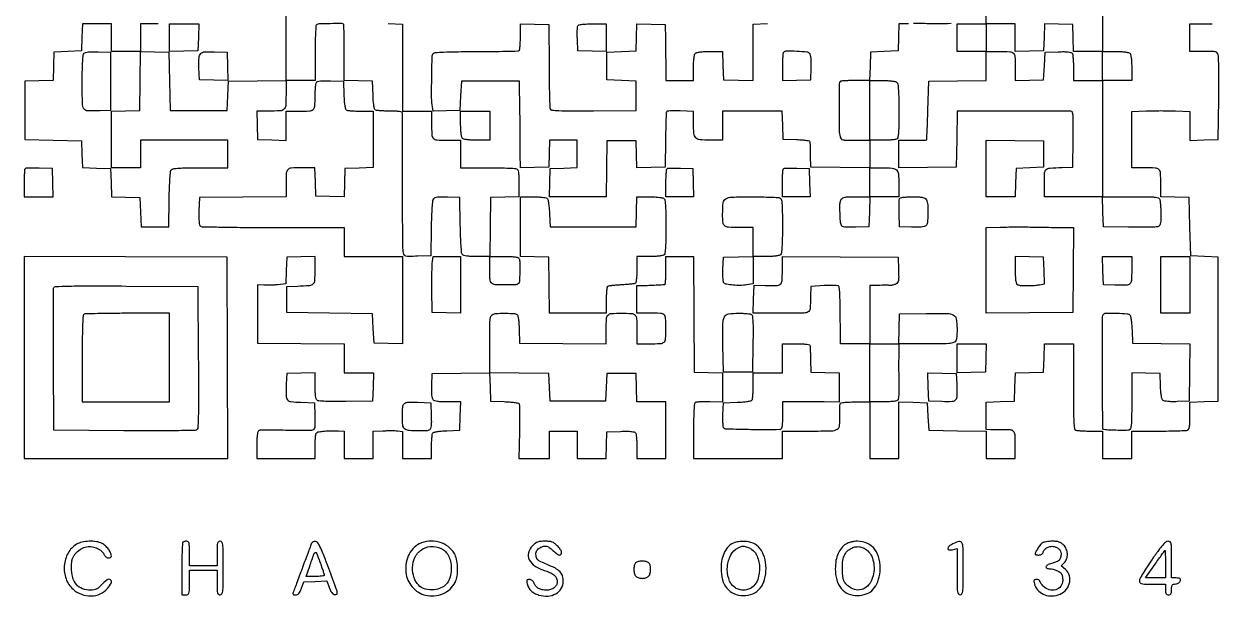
# Model space of a CAD drawing. Extents: x 156 to 936, y 100 to 969.
# Drawn here: x 156 to 936, y 100 to 474 of the extents above; entities that cross this region are included whole.
import ezdxf

# ---------------------------------------------------------------- set-up
doc = ezdxf.new("R2010")
doc.units = 0

msp = doc.modelspace()

# ---------------------------------------------------------------- linework, layer by layer
for points in [[(346.119153, 526.384626, 0.000003), (346.183566, 533.657812, 0.000003), (346.256385, 541.89259, 0.000003), (346.327967, 550)], [(393.75, 474.212474), (403, 473.924948), (403, 445.462474), (403, 417), (412.5, 417), (422, 417), (422, 409.081787, 0.01141), (422.170753, 401.599988, 0.175208), (423.14255, 399.252746, 0.195511), (425.349521, 398.199638, 0.014768), (432.106989, 398), (441, 398), (441, 389), (441, 380), (458.418213, 380, -0.003244), (465.207024, 379.955951, -0.00474), (471.184475, 379.821697, -0.002396), (476.244542, 379.635772, -0.081401), (477.418213, 379.393011, -0.192061), (478.216672, 378.655249, -0.070053), (478.688208, 377.160133, -0.03465), (478.936924, 374.587052, -0.006773), (479, 369.930537), (479, 361.075052), (469.75, 360.787526), (460.5, 360.5), (460.228407, 341.25), (459.956814, 322), (469.41102, 322, -0.005364), (474.724068, 321.942999, -0.038327), (477.280046, 321.691521, -0.095722), (478.649132, 321.167499, -0.191423), (479.326723, 320.25, -0.063414), (479.717117, 317.291205, -0.010825), (479.619702, 311.601854, -0.006215), (479.318335, 305.720851, -0.182459), (478.711053, 304.377523, -0.186673), (477.019281, 303.629771, -0.008538), (470.589419, 303.436805, -0.011172), (464.278175, 303.49624, -0.112648), (461.75, 304.158271, -0.147014), (460.852704, 305.032537, -0.080663), (460.328622, 306.488649, -0.039016), (460.065379, 308.950755, -0.00713), (460, 313.535184), (460, 322), (451.622445, 322, -0.00979), (447.787976, 322.075082, -0.024916), (445.017003, 322.32229, -0.032122), (443.081684, 322.720689, -0.153905), (442.146237, 323.323796, -0.150078), (441.652029, 324.509893, -0.006421), (441.267561, 329.0752, -0.009449), (440.958517, 334.981462, -0.004527), (440.773792, 342.573796), (440.5, 360.5), (432.403945, 360.787955, 0.009179), (428.505848, 360.854987, 0.028683), (425.888226, 360.701645, 0.042759), (424.133146, 360.343442, 0.148905), (423.177736, 359.714159, 0.148709), (422.659149, 358.478879, 0.007389), (422.270344, 354.043584, 0.009943), (421.960504, 348.178124, 0.004405), (421.773792, 340.426204), (421.5, 322.5), (412.867749, 322.212784, -0.004455), (407.319346, 322.077655, -0.06087), (405.315322, 322.291187, -0.178216), (404.280858, 322.969631, -0.098238), (403.62582, 324.354718, -0.05775), (403.379906, 326.227928, -0.000649), (403.20348, 338.953611, -0.002), (403.077545, 353.657023, -0.001301), (403.044211, 370.641933, 0.000079), (403.052365, 387.545059, 0.000126), (403.053418, 401.98388, 0.000022), (403.05058, 414.75994, 0.00716), (403.03614, 415.75, 0.310902), (402.605005, 416.339132, 0.046195), (401.097976, 416.714092, 0.02924), (398.62834, 416.944602, 0.008187), (394.75, 417.015313, -0.008591), (391.501991, 417.077158, -0.011595), (388.568616, 417.251635, -0.008743), (386.144238, 417.495093, -0.112618), (385.292098, 417.798312, -0.195149), (384.75425, 418.552989, -0.020215), (384.326695, 420.737125, -0.020298), (383.991711, 423.707636, -0.009786), (383.792098, 427.532999), (383.5, 436.5), (374.273622, 436.787213), (365.047244, 437.074426), (365.051316, 455.176186, 0.002653), (365.015864, 462.15247, 0.00424), (364.903421, 468.111325, 0.001017), (364.750651, 473.309331, 0.19076), (364.542124, 473.79121, 0.201251), (363.427145, 474.247185, 0.002742), (355.901396, 474.138225, 0.003747), (348.541532, 473.936109, 0.130388), (346.901363, 473.439039, 0.244224), (346.537367, 472.829249, 0.002598), (346.264775, 467.775442, 0.007472), (346.065033, 461.858552, 0.0047), (346, 454.940983), (346, 437), (336.5, 437), (327, 437), (327, 473.418213, -0.001558), (327.043843, 487.491593, -0.002435)], [(243.498009, 474.077158, -0.008591), (240.25, 474.015313), (232, 474), (232, 465), (232, 456), (222.5, 456), (213, 456), (213, 465), (213, 474), (203.538933, 474), (194.077866, 474), (193.788933, 465.25), (193.5, 456.5), (184.5, 456), (175.5, 455.5), (175.212964, 446.287036), (174.925929, 437.074071), (165.712964, 436.787036), (156.5, 436.5), (156.5, 417.5), (156.5, 398.5), (175, 398), (193.5, 397.5), (193.788393, 388.787018), (194.076786, 380.074036), (203.288393, 379.787018), (212.5, 379.5), (212.787036, 370.287036), (213.074071, 361.074071), (222.287036, 360.787036), (231.5, 360.5), (232, 351), (232.5, 341.5), (241.5, 341.5), (250.5, 341.5), (250.773792, 359.426204, -0.004544), (250.958241, 366.996692, -0.009383), (251.267182, 372.908407, -0.006297), (251.651109, 377.491779, -0.150256), (252.142026, 378.67113, -0.178622), (253.267883, 379.322582, -0.022604), (256.099831, 379.680844, -0.01717), (260.436719, 379.881789, -0.004552), (267.368234, 379.901611, 0.000752), (273.053734, 379.874665, 0.00088), (278.450356, 379.866702, 0.000776), (283.013638, 379.875077, 0.005373), (285.25, 379.906685), (289, 380), (289, 389), (289, 398), (280, 398.057692, 0.000568), (275.801215, 398.079838, 0.000295), (270.559375, 398.098438, 0.000293), (265.175369, 398.11121, 0.000446), (260.5, 398.115385, 0.000446), (255.824631, 398.11121, 0.000293), (250.440625, 398.098438, 0.000295), (245.198785, 398.079838, 0.000568), (241, 398.057692), (232, 398), (232, 389), (232, 380), (222.5, 380), (213, 380), (213, 398.462474), (213, 416.924948), (222.25, 417.212474), (231.5, 417.5), (231.771723, 436.787238), (232.043446, 456.074477), (241.271723, 455.787238), (250.5, 455.5), (251, 436.5), (251.5, 417.5), (270, 417.5), (288.5, 417.5), (289, 427), (289.5, 436.5), (308.25, 436.772065), (327, 437.044131), (327, 427.638697, -0.014962), (326.78772, 420.546522, -0.196828), (325.671891, 418.227896, -0.173518), (323.185435, 417.205933, -0.011119), (315.212474, 417.013655), (307.924948, 417), (308.212474, 407.75), (308.5, 398.5), (317.75, 398.212474), (327, 397.924948), (327, 407.462474), (327, 417), (334.918213, 417, 0.010942), (342.344571, 417.162535, 0.165682), (344.712752, 418.08692, 0.202261), (345.787688, 420.197169, 0.01753), (346.015313, 426.356989, -0.009288), (346.081049, 429.570103, -0.012325), (346.267102, 432.487838, -0.009701), (346.527636, 434.896861, -0.10999), (346.850966, 435.793098, -0.187221), (347.659703, 436.389362, -0.039341), (349.4185, 436.721251, -0.027159), (352.085459, 436.864234, -0.008519), (356.085653, 436.793098), (364.5, 436.5), (364.792098, 427.532999, 0.009786), (364.991711, 423.707636, 0.020298), (365.326695, 420.737125, 0.020215), (365.75425, 418.552989, 0.195149), (366.292098, 417.798312, 0.112618), (367.144238, 417.495093, 0.008743), (369.568616, 417.251635, 0.011595), (372.501991, 417.077158, 0.008591), (375.75, 417.015313), (384, 417), (384, 398.537526), (384, 380.075052), (374.75, 379.787526), (365.5, 379.5), (365.211984, 370.212977), (364.923969, 360.925954), (355.711984, 361.212977), (346.5, 361.5), (346.212474, 370.75), (345.924948, 380), (337.069463, 380, 0.014874), (330.342478, 379.799844, 0.1957), (328.140255, 378.746874, 0.174903), (327.170537, 376.400937, 0.011418), (327, 368.933786), (327, 361.031147), (298.75, 360.765573), (270.5, 360.5), (270.208654, 351.58457, 0.007864), (270.136486, 347.324353, 0.025915), (270.2786, 344.518623, 0.037433), (270.608235, 342.678505, 0.191425), (271.208654, 341.855642, 0.135242), (272.30304, 341.525119, 0.000795), (282.989417, 341.280754, 0.003254), (295.223699, 341.100105, 0.002056), (309.5, 341.040937, -0.000048), (324.344423, 341.039021, -0.000057), (338.348438, 341.03425, -0.00005), (350.160235, 341.027697, -0.000373), (355.75, 341.019866), (365, 341), (365, 331.5), (365, 322), (384, 322), (403, 322), (403, 293.462474), (403, 264.924948), (393.75, 265.212474), (384.5, 265.5), (384, 275), (383.5, 284.5), (355.5, 285), (327.5, 285.5), (327.5, 294), (327.5, 302.5), (334.5, 302.754332, 0.009095), (342.47786, 303.189603, 0.165954), (344.787336, 304.170407, 0.198668), (345.811388, 306.300944, 0.013957), (346, 313.056578), (346, 322.075052), (336.75, 321.787526), (327.5, 321.5), (327.212047, 312.817214), (326.924095, 304.134429), (321.712047, 303.582482, -0.010375), (319.424335, 303.38812, -0.007396), (316.856039, 303.261623, -0.007471), (314.402208, 303.21382, -0.015789), (312.5, 303.265268), (308.5, 303.5), (308.5, 284.5), (308.5, 265.5), (336.75, 265.234427), (365, 264.968853), (365, 255.484427), (365, 246), (374.537526, 246), (384.075052, 246), (383.787526, 236.75), (383.5, 227.5), (366.059087, 227.285999, -0.004306), (358.398845, 227.257989, -0.010385), (352.733702, 227.403766, -0.008096), (348.515232, 227.668561, -0.154677), (347.309087, 228.158444, -0.15562), (346.715167, 229.086453, -0.030917), (346.321168, 231.042877, -0.024435), (346.075048, 233.830768, -0.009798), (346, 237.659971), (346, 246.075052), (336.75, 245.787526), (327.5, 245.5), (327.199088, 238.520917, 0.012477), (327.062458, 230.988791, 0.170867), (327.97509, 228.45151, 0.198326), (330.222155, 227.237089, 0.017722), (336.759315, 226.788797), (345.5, 226.5), (345.787775, 217.829377, -0.005507), (345.89944, 212.791843, -0.044967), (345.718553, 210.498889, -0.11793), (345.193307, 209.268155, -0.157615), (344.211194, 208.56703, -0.071826), (342.890744, 208.348614, -0.003232), (338.272952, 208.283703, -0.005366), (332.776781, 208.300967, -0.003809), (326.613933, 208.433442, 0.003516), (320.481118, 208.568868, 0.005139), (315.079417, 208.594621, 0.002617), (310.508459, 208.545507, 0.087832), (309.440514, 208.338799, 0.21295), (308.7329, 207.630278, 0.053498), (308.306035, 206.01415, 0.030564), (308.064875, 203.348624, 0.00728), (308, 198.893011), (308, 190), (327, 190), (346, 190), (346.015313, 197.75, -0.008809), (346.075142, 200.803176, -0.011829), (346.243459, 203.565029, -0.009042), (346.478405, 205.84671, -0.11195), (346.770478, 206.662866, -0.208689), (347.876184, 207.40751, -0.020765), (351.112663, 207.862579, -0.020742), (355.527674, 208.113128, -0.009726), (361.25, 208.088861), (365, 208), (365, 199), (365, 190), (374.5, 190), (384, 190), (384, 198.911179), (384, 207.822358), (390.25, 208.161179, -0.007451), (392.8812, 208.264524, -0.006631), (395.61875, 208.294896, -0.006668), (398.081681, 208.25671, -0.020328), (399.75, 208.140594), (403, 207.781188), (403, 198.890594), (403, 190), (412.5, 190), (422, 190), (422.015313, 197.75, -0.009121), (422.07711, 200.806269, -0.012155), (422.251296, 203.57771, -0.009471), (422.494844, 205.866303, -0.110752), (422.797157, 206.706033, -0.192561), (423.533237, 207.236162, -0.02067), (425.63313, 207.666992, -0.020911), (428.460658, 208.005667, -0.010674), (432.031844, 208.206033), (440.5, 208.5), (440.787526, 217.75), (441.075052, 227), (432.659971, 227, -0.009216), (428.629964, 227.07429, -0.027852), (425.896733, 227.327985, -0.0407), (424.053907, 227.75869, -0.142737), (423.05437, 228.434488, -0.124531), (422.554045, 229.483766, -0.025784), (422.254974, 231.523339, -0.022332), (422.120193, 234.250403, -0.011351), (422.181926, 237.684488), (422.5, 245.5), (441.212184, 245.771926), (459.924368, 246.043852), (460.212184, 236.771926), (460.5, 227.5), (469.467001, 227.207902, -0.010741), (472.979209, 227.017903, -0.016355), (476.015676, 226.687973, -0.011792), (478.456691, 226.282712, -0.2103), (479.097973, 225.841476, -0.133289), (479.355227, 224.974845, -0.002275), (479.450176, 219.976306, -0.005629), (479.468812, 214.123473, -0.003695), (479.364574, 207.383574), (478.967203, 190), (488.983602, 190), (499, 190), (499, 199), (499, 208), (508, 208), (517, 208), (517, 199), (517, 190), (526.461067, 190), (535.922134, 190), (536.211067, 198.75), (536.5, 207.5), (545.41543, 207.791346, -0.007874), (549.674656, 207.863419, -0.025891), (552.481964, 207.721257, -0.03736), (554.324421, 207.391596, -0.190691), (555.150117, 206.791346, -0.10844), (555.472644, 205.905885, -0.010308), (555.733216, 203.60277, -0.012782), (555.918998, 200.812394, -0.009736), (555.984687, 197.75), (556, 190), (565.5, 190), (575, 190), (575, 208.5), (575, 227), (565.537526, 227), (556.075052, 227), (555.787526, 236.25), (555.5, 245.5), (546, 245.5), (536.5, 245.5), (536, 236.5), (535.5, 227.5), (517.5, 227.5), (499.5, 227.5), (499, 236.5), (498.5, 245.5), (479.25, 245.771593), (460, 246.043186), (460, 264.904961, -0.001594), (460.039666, 277.349954, -0.027184), (460.287814, 281.431118, -0.105288), (460.943871, 283.378906, -0.196022), (462.25, 284.369714, -0.054302), (465.432326, 284.861548, -0.013928), (470.645642, 284.950107, -0.010028), (475.866603, 284.788598, -0.12951), (477.707902, 284.201688, -0.195149), (478.24575, 283.447011, -0.020215), (478.673305, 281.262875, -0.020298), (479.008289, 278.292364, -0.009786), (479.207902, 274.467001), (479.5, 265.5), (507.75, 265.234427), (536, 264.968853), (536, 274.377438, -0.012369), (536.176037, 281.492268, -0.17829), (537.149263, 283.779188, -0.191543), (539.34493, 284.805033, -0.014645), (546, 285, -0.01463), (552.654334, 284.805247, -0.191368), (554.850171, 283.780378, -0.178439), (555.823717, 281.495521, -0.012408), (556, 274.393011), (556, 265), (563.918213, 265, 0.011337), (571.393226, 265.169516, 0.173918), (573.742703, 266.134562, 0.196524), (574.798229, 268.3277, 0.015117), (575, 275, 0.015117), (574.798229, 281.6723, 0.196524), (573.742703, 283.865438, 0.173918), (571.393226, 284.830484, 0.011337), (563.918213, 285), (556, 285), (556, 294), (556, 303), (559.75, 303.080346, 0.004643), (563.829819, 303.205667, 0.003023), (568.538556, 303.42261, 0.001496), (573.048533, 303.671262, 0.039233), (574.25, 303.836282, 0.322784), (574.550311, 304.170896, 0.006327), (574.779688, 306.595658, 0.01261), (574.945941, 309.537944, 0.007807), (575, 313), (575, 322), (583.987975, 322), (592.97595, 322), (593.237975, 284.25), (593.5, 246.5), (602.75, 246.212474), (612, 245.924948), (612, 236.400641), (612, 226.876333), (603.630164, 227.077629, 0.008036), (600.34176, 227.103854, 0.011048), (597.386982, 227.014617, 0.007927), (594.93959, 226.84759, 0.117937), (594.130164, 226.580446, 0.234885), (593.588292, 225.708057, 0.008463), (593.275481, 221.679048, 0.01129), (593.062651, 216.077824, 0.00385), (593, 207.940983), (593, 190), (622, 190), (651, 190), (651, 199), (651, 208), (669.024751, 208, 0.005015), (682.965567, 208.13984, 0.119049), (686.736152, 209.130975, 0.253998), (688.371076, 211.630254, 0.030031), (688.520687, 218.5, -0.007791), (688.466478, 220.889012, -0.009767), (688.494014, 223.104688, -0.008173), (688.583385, 224.953433, -0.072384), (688.752472, 225.75, -0.246371), (689.404037, 226.337803, -0.031186), (691.325762, 226.704447, -0.023931), (694.24509, 226.933553, -0.007616), (698.606989, 227), (708, 227), (708, 208.5), (708, 190), (717.5, 190), (727, 190), (727, 208.537526), (727, 227.075052), (736.25, 226.787526), (745.5, 226.5), (746, 217.5), (746.5, 208.5), (765.25, 208.227935), (784, 207.955869), (784, 198.977935), (784, 190), (793.5, 190), (803, 190), (803, 198.980948, 0.013008), (802.828184, 205.583848, 0.173919), (801.90584, 207.787335, 0.198301), (799.844546, 208.753873, 0.017689), (794, 208.821454, -0.00396), (792.075628, 208.790871, -0.003223), (790.014063, 208.787729, -0.003256), (788.11514, 208.809445, -0.008489), (786.75, 208.857142), (784, 209), (784, 217.962474), (784, 226.924948), (793.25, 227.212474), (802.5, 227.5), (802.787036, 236.712964), (803.074071, 245.925929), (812.287036, 246.212964), (821.5, 246.5), (821.787526, 255.75), (822.075052, 265), (831.537526, 265), (841, 265), (841, 237.106989, 0.001482), (841.047441, 221.102837, 0.01238), (841.269618, 213.864913, 0.020733), (841.66906, 209.7558, 0.273), (842.581787, 208.606989, 0.06844), (843.599719, 208.368926, 0.007317), (846.0249, 208.178303, 0.008902), (848.933927, 208.044385, 0.00705), (852.081787, 208), (860, 208), (860, 199), (860, 190), (869.5, 190), (879, 190), (879, 199), (879, 208), (896.418213, 208, 0.003244), (903.207024, 208.044049, 0.00474), (909.184475, 208.178303, 0.002396), (914.244542, 208.364228, 0.081401), (915.418213, 208.606989, 0.192061), (916.216672, 209.344751, 0.070053), (916.688208, 210.839867, 0.03465), (916.936924, 213.412948, 0.006773), (917, 218.069463), (917, 226.924948), (926.25, 227.212474), (935.5, 227.5), (935.5, 274.5), (935.5, 321.5), (926.5, 322), (917.5, 322.5), (917, 341.5), (916.5, 360.5), (907.25, 360.787526), (898, 361.075052), (898, 369.930537, 0.014889), (897.79962, 376.658129, 0.195866), (896.745668, 378.860252, 0.174757), (894.397656, 379.829682, 0.011384), (886.918213, 380), (879, 380), (879, 398.43138), (879, 416.86276), (888.5, 417.18138, -0.005281), (892.82474, 417.280715, -0.003101), (898, 417.312811, -0.003101), (903.17526, 417.280715, -0.005281), (907.5, 417.18138), (917, 416.86276), (917, 407.393854), (917, 397.924948), (926.25, 398.212474), (935.5, 398.5), (935.780941, 425, 0.002017), (935.848704, 435.317487, 0.002973), (935.817795, 444.376562, 0.001377), (935.724366, 452.089955, 0.056278), (935.511889, 453.75, 0.122466), (934.853609, 455.003832, 0.154152), (933.733065, 455.672057, 0.05329), (931.547349, 455.94748, 0.004718), (925.980948, 456), (917, 456), (917, 465), (917, 474), (925.980948, 474, 0.004718), (931.547349, 474.05252, 0.05329)], [(733.288933, 474.1357), (727.077866, 474), (726.788933, 465.25), (726.5, 456.5), (717.5, 456), (708.5, 455.5), (708.212474, 446.25), (707.924948, 437), (716.262474, 437, -0.01101), (719.809501, 436.921884, -0.020283), (722.684979, 436.678036, -0.021051), (724.858679, 436.311042, -0.145015), (725.8, 435.8, -0.170757), (726.379821, 434.590883, -0.011367), (726.716088, 430.697868, -0.011967), (726.93597, 425.133877, -0.003891), (727, 416.906989, -0.002598), (726.948499, 406.994183, -0.01896), (726.719073, 402.248473, -0.037978), (726.284593, 399.592366, -0.246394), (725.418213, 398.606989, -0.06844), (724.400281, 398.368926, -0.007317), (721.9751, 398.178303, -0.008902), (719.066073, 398.044385, -0.00705), (715.918213, 398), (708, 398), (708, 389), (708, 380), (715.565741, 380, -0.017857), (722.680569, 379.745815, -0.169875), (725.432986, 378.5562, -0.186391), (726.709958, 375.964128, -0.022302), (727, 369.464816), (727, 361), (717.536212, 361), (708.072424, 361), (707.786212, 351.25), (707.5, 341.5), (698.733647, 341.210829, -0.007489), (694.49421, 341.134523, -0.027739), (691.824057, 341.274683, -0.043218), (690.150207, 341.604048, -0.240478), (689.502342, 342.210829, -0.068204), (688.888921, 345.089624, -0.011977), (688.612736, 350.631576, -0.01094), (688.590727, 356.184692, -0.086567), (689.076128, 358.700232, -0.108071), (689.914833, 359.984209, -0.138014), (691.148118, 360.662071, -0.052122), (693.41133, 360.944436, -0.004993), (698.975249, 361), (708, 361), (708, 370.478407), (708, 379.956814), (688.75, 380.228407), (669.5, 380.5), (669.41419, 388, 0.001851), (669.369347, 390.960928, 0.002461), (669.305356, 393.652626, 0.001741), (669.232759, 395.908257, 0.024779), (669.16419, 396.711067, 0.294979), (668.678333, 397.278114, 0.030499), (666.881058, 397.694555, 0.024771), (664.171026, 398.013569, 0.008659), (660.25, 398.211067), (651.5, 398.5), (651.212474, 407.75), (650.924948, 417), (631.462474, 417), (612, 417), (612, 407.5), (612, 398), (603.535184, 398, -0.022213), (597.039998, 398.288694, -0.185652), (594.446986, 399.560381, -0.170451), (593.255665, 402.300974, -0.018101), (593, 409.360785), (593, 416.853053), (584.370121, 417.176526, 0.009054), (580.675868, 417.248048, 0.020787), (577.896501, 417.135928, 0.02022), (575.89075, 416.889354, 0.267021), (575.334102, 416.434944, 0.081709), (575.165435, 415.60821, 0.001173), (574.984409, 410.561234, 0.003205), (574.825379, 404.693887, 0.002104), (574.713981, 397.934944), (574.5, 380.5), (565.289473, 380.212997), (556.078945, 379.925993), (555.789473, 388.712997), (555.5, 397.5), (546, 397.5), (536.5, 397.5), (536.227441, 379.25), (535.954883, 361), (517.439916, 361), (498.924948, 361), (499.212474, 370.25), (499.5, 379.5), (508.25, 379.788933), (517, 380.077866), (517, 389.038933), (517, 398), (508.038933, 398), (499.077866, 398), (498.788933, 389.25), (498.5, 380.5), (489.25, 380.212474), (480, 379.924948), (479.950772, 389.212474, 0.000678), (479.918631, 394.04105, 0.000206), (479.857028, 401.353039, 0.000207), (479.781246, 409.544585, 0.000226), (479.700772, 417.5), (479.5, 436.5), (460.5, 436.5), (441.5, 436.5), (441, 427), (440.5, 417.5), (431.822892, 417.279883), (423.145784, 417.059767), (422.629574, 419.779883, -0.045295), (422.071464, 425.514523, -0.00508), (422.119588, 438.627527, -0.002026), (422.370331, 452.649043, -0.169288), (423.111603, 454.634474, -0.203785), (424.344383, 455.270028, -0.006937), (429.900472, 455.604171, -0.008675), (438.019174, 455.838414, -0.002221), (451.161454, 455.931117, 0.001923), (461.588984, 455.99846, 0.00305), (470.518333, 456.14495, 0.000712), (478.331515, 456.331935, 0.132829), (479.096899, 456.559887, 0.223267), (479.455302, 457.109448, 0.00974), (479.734714, 459.44464, 0.014955), (479.934548, 462.307113, 0.009948), (480, 465.596543), (480, 474.075052), (489.25, 473.787526), (498.5, 473.5), (498.672899, 446.672112, 0.001821), (498.77764, 436.289407, 0.002813), (498.951334, 427.317541, 0.000891), (499.159286, 419.550355, 0.084666), (499.377968, 418.457415, 0.28603), (500.398495, 417.686094, 0.012168), (505.110725, 417.376106, 0.010563), (512.778483, 417.220971, 0.001707), (527.705068, 417.285303), (555.5, 417.5), (555.5, 427), (555.5, 436.5), (546, 437), (536.5, 437.5), (536.5, 446.5), (536.5, 455.5), (546, 456), (555.5, 456.5), (555.789473, 465.287003), (556.078945, 474.074007), (565.289473, 473.787003), (574.5, 473.5), (574.643608, 464, -0.000218), (574.706331, 459.727313, -0.000136), (574.776284, 454.720312, -0.000137), (574.842549, 449.784503, -0.000248), (574.893608, 445.75), (575, 437), (584, 437), (593, 437), (593, 445.3, -0.011084), (593.07823, 448.828493, -0.020332), (593.322289, 451.693122, -0.021091), (593.689458, 453.860329, -0.144849), (594.2, 454.8, -0.144682), (595.138013, 455.310039, -0.021131), (597.298731, 455.677383, -0.02038), (600.152513, 455.921656, -0.011159), (603.662474, 456), (611.924948, 456), (612.212474, 446.75), (612.5, 437.5), (622.25, 437.213788), (632, 436.927576), (632, 455.426262), (632, 473.924948), (641.25, 474.212474)], [(761.054551, 474.170236, -0.014477), (751.613813, 474.060918, 0.001754), (746.520467, 474.131544, 0.001569), (741.233932, 474.169709, 0.001573), (736.48536, 474.174148, 0.004908)]]:
    msp.add_lwpolyline(points, format="xyb")
msp.add_lwpolyline([(860, 493.962474), (860, 456), (850.538933, 456), (841.077866, 456), (840.788933, 464.75), (840.5, 473.5), (831.289473, 473.787003), (822.078945, 474.074007), (821.789473, 465.287003), (821.5, 456.5), (812.25, 456.212474), (803, 455.924948), (803, 464.962474), (803, 474), (793.5, 474), (784, 474), (784, 493.5)])
for points in [[(269.788933, 465.25), (269.5, 456.5), (260.25, 456.212474), (251, 455.924948), (251, 464.962474), (251, 474), (260.538933, 474), (270.077866, 474)], [(821.5, 389), (821.5, 380.5), (812.5, 380), (803.5, 379.5), (803.212474, 370.25), (802.924948, 361), (793.462474, 361), (784, 361), (784, 379.522065), (784, 398.044131), (802.75, 397.772065), (821.5, 397.5)], [(156, 256.007138), (156, 190), (222.50719, 190), (289.014379, 190), (288.75719, 255.75), (288.5, 321.5), (222.25, 321.757138), (156, 322.014276)], [(917, 303.5), (917, 285), (907.525, 285), (898.05, 285), (898.05, 303.5), (898.05, 322), (907.525, 322), (917, 322)], [(783.787526, 255.75), (783.5, 246.5), (774.25, 246.212474), (765, 245.924948), (765, 255.462474), (765, 265), (774.537526, 265), (784.075052, 265)]]:
    msp.add_lwpolyline(points, close=True)
for points in [[(536, 464.962474), (536, 455.924948), (526.75, 456.212474), (517.5, 456.5), (517.203033, 463.906415, -0.007079), (517.126964, 466.841003, -0.009185), (517.144753, 469.531874, -0.007235), (517.23321, 471.773024, -0.078282), (517.421649, 472.656415, -0.228018), (518.10667, 473.302323, -0.041983), (519.847946, 473.698536, -0.027394), (522.610611, 473.934044, -0.007567), (526.968615, 474), (536, 474)], [(784, 465), (784, 456), (791.918213, 456, -0.011435), (799.402343, 455.828811, -0.175657), (801.748828, 454.85465, -0.195156), (802.801097, 452.642834, -0.014649), (803, 445.855485), (803, 436.924948), (812.25, 437.212474), (821.5, 437.5), (822, 446.5), (822.5, 455.5), (830.914347, 455.793098, -0.008519), (834.914541, 455.864234, -0.027159), (837.5815, 455.721251, -0.039341), (839.340297, 455.389362, -0.187221), (840.149034, 454.793098, -0.110402), (840.472467, 453.894283, -0.00954), (840.732898, 451.45641, -0.012203), (840.918959, 448.504112, -0.00917), (840.984687, 445.25), (841, 437), (850.5, 437), (860, 437), (860, 446.5), (860, 456), (868.3, 456, -0.011084), (871.828493, 455.92177, -0.020332), (874.693122, 455.677711, -0.021091), (876.860329, 455.310542, -0.144849), (877.8, 454.8, -0.144849), (878.310542, 453.860329, -0.021091), (878.677711, 451.693122, -0.020332), (878.92177, 448.828493, -0.011084), (879, 445.3), (879, 437), (869.5, 437), (860, 437), (860, 399), (860, 361), (869.25, 360.933947, 0.001658), (873.436818, 360.917937, 0.001002), (878.397694, 360.92536, 0.001003), (883.325489, 360.952492, 0.001761), (887.401724, 360.99747, -0.008179), (891.616033, 360.989874, -0.025722), (894.437012, 360.793234, -0.036226), (896.304599, 360.427377, -0.187083), (897.136411, 359.813523, -0.109806), (897.464666, 358.904147, -0.009758), (897.72919, 356.468006, -0.012367), (897.918026, 353.517329, -0.00933), (897.984687, 350.269052, -0.005434), (897.939203, 345.219886, -0.057363), (897.663158, 343.179548, -0.156826), (896.99736, 342.118047, -0.114958), (895.75, 341.483537, -0.053901), (894.202744, 341.275019, -0.002978), (889.314063, 341.175744, -0.004581), (883.484344, 341.145502, -0.003332), (877, 341.214485), (860.5, 341.5), (860.213788, 351.25), (859.927576, 361), (840.963788, 361), (822, 361), (822, 369.980948, -0.014075), (822.189349, 376.706186, -0.199016), (823.214245, 378.832254, -0.165509), (825.52461, 379.810854, -0.009074), (833.5, 380.245668), (840.5, 380.5), (840.772559, 398.75, 0.001936), (840.895381, 409.8535, 0.022261), (840.732477, 414.215797, 0.068937), (840.259293, 416.33682, 0.30731), (839.272559, 417.037308, 0.005177), (836.083092, 417.071407, 0.000078), (817.540042, 417.074763, 0.000241), (798.599336, 417.066088, 0.000343), (781.772559, 417.038708), (765.045117, 417), (764.772559, 398.75), (764.5, 380.5), (745.75, 380.227935), (727, 379.955869), (727, 388.977935), (727, 398), (736, 398, 0.0026), (739.464319, 398.018014, 0.004196), (742.413242, 398.073438, 0.000894), (744.994067, 398.148233, 0.223635), (745.194016, 398.25, 0.15636), (745.277205, 398.478061, 0.000154), (745.49436, 404.007812, 0.001503), (745.716886, 410.197375, 0.000919), (745.944016, 417.5), (746.5, 436.5), (765.25, 436.772065), (784, 437.044131), (784, 446.522065), (784, 456), (774.5, 456), (765, 456), (765, 465), (765, 474), (774.5, 474), (784, 474)], [(212.5, 436.5), (212.5, 417.5), (205.5, 417.210375, -0.018958), (197.554199, 417.183037, -0.250762), (195.100805, 418.606917, -0.134714), (194.124398, 421.930669, -0.004478), (194, 435.819052, -0.003753), (194.063294, 444.2522, -0.012481), (194.284774, 449.790104, -0.012896), (194.629884, 453.58364, -0.168798), (195.236619, 454.836619, -0.141627), (196.215618, 455.376564, -0.030081), (198.156875, 455.694801, -0.024175), (200.863904, 455.841129, -0.010354), (204.486619, 455.786619), (212.5, 455.5)], [(288.788029, 446.211971), (289.076058, 436.923942), (279.788029, 437.211971), (270.5, 437.5), (270.206229, 445.344796, -0.019645), (270.218611, 452.021195, -0.185166), (271.333807, 454.605942, -0.189669), (273.876766, 455.748898, -0.020771), (280.403945, 455.787955), (288.5, 455.5)], [(651.666667, 455.333333, 0.174822), (651.400781, 454.767459, 0.00583), (651.195833, 452.256685, 0.010438), (651.048332, 449.243385, 0.007009), (651, 445.795808), (651, 436.924948), (660.25, 437.212474), (669.5, 437.5), (669.793771, 445.344796, 0.01153), (669.842502, 448.735348, 0.021342), (669.701133, 451.485252, 0.023545), (669.405224, 453.568167, 0.126804), (668.921326, 454.594796, 0.200106), (667.040061, 455.581573, 0.011327), (660.346099, 456.02018, 0.011379), (653.641278, 456.154415, 0.1982)], [(688.666667, 436.333333, 0.197628), (688.074793, 434.914353, 0.000984), (688.027841, 419.135798, 0.002465), (688.086231, 404.245219, 0.063331), (688.630286, 400.25, 0.124529), (689.332297, 398.993849, 0.149036), (690.505489, 398.326012, 0.050992), (692.783877, 398.051954, 0.004454), (698.616631, 398), (708, 398), (708, 417.5), (708, 437), (698.666667, 437, 0.006664), (695.041783, 436.951687, 0.009979), (691.879167, 436.804167, 0.00536), (689.23702, 436.599551, 0.176136)], [(460, 407.5), (460, 398), (451.7, 398, -0.011084), (448.171507, 398.07823, -0.020332), (445.306878, 398.322289, -0.021091), (443.139671, 398.689458, -0.144849), (442.2, 399.2, -0.144849), (441.689458, 400.139671, -0.021091), (441.322289, 402.306878, -0.020332), (441.07823, 405.171507, -0.011084), (441, 408.7), (441, 417), (450.5, 417), (460, 417)], [(156.702644, 379.369311, 0.173269), (156.422807, 378.77838, 0.006396), (156.206402, 376.278277, 0.010972), (156.050964, 373.269043, 0.007416), (156, 369.833333), (156, 361), (165.537526, 361), (175.075052, 361), (174.787526, 370.25), (174.5, 379.5), (165.952644, 379.785977, 0.007913), (162.626528, 379.84459, 0.011703), (159.709672, 379.781547, 0.007016), (157.290922, 379.638564, 0.179987)], [(592.787526, 370.25), (593.075052, 361), (584.037526, 361), (575, 361), (575, 369.833333, -0.007429), (575.05105, 373.269125, -0.010988), (575.206746, 376.278621, -0.006414), (575.423524, 378.778731, -0.173222), (575.703816, 379.370483, -0.17855), (576.286747, 379.639255, -0.007766), (578.564452, 379.783202, -0.012381), (581.319749, 379.846095, -0.008434), (584.453816, 379.787149), (592.5, 379.5)], [(668.787526, 370.25), (669.075052, 361), (660.037526, 361), (651, 361), (651, 369.833333, -0.007429), (651.05105, 373.269125, -0.010988), (651.206746, 376.278621, -0.006414), (651.423524, 378.778731, -0.173222), (651.703816, 379.370483, -0.17855), (652.286747, 379.639255, -0.007766), (654.564452, 379.783202, -0.012381), (657.319749, 379.846095, -0.008434), (660.453816, 379.787149), (668.5, 379.5)], [(497.690983, 359.75, -0.102535), (498.032598, 358.869389, -0.008061), (498.409226, 356.370313, -0.010698), (498.749484, 353.346792, -0.007979), (499, 350), (499.5, 341.5), (527.5, 341.5), (555.5, 341.5), (555.786212, 351.25), (556.072424, 361), (564.336212, 361, -0.011156), (567.846822, 360.92166, -0.020379), (570.700983, 360.677394, -0.02113), (572.861929, 360.310056, -0.144688), (573.8, 359.8, -0.169764), (574.377171, 358.602345, -0.01182), (574.714912, 354.822588, -0.012304), (574.935516, 349.428325, -0.004067), (575, 341.5, -0.004067), (574.935516, 333.571675, -0.012304), (574.714912, 328.177412, -0.01182), (574.377171, 324.397655, -0.169764), (573.8, 323.2, -0.144849), (572.860329, 322.689458, -0.021091), (570.693122, 322.322289, -0.020332), (567.828493, 322.07823, -0.011084), (564.3, 322), (556, 322), (556, 313.559017, -0.010483), (555.931285, 310.282063, -0.015669), (555.721616, 307.425522, -0.010601), (555.42787, 305.10292, -0.221053), (555.05231, 304.53233, -0.104717), (554.356068, 304.282197, -0.005533), (551.999357, 303.985678, -0.008512), (549.167595, 303.709929, -0.006077), (545.990076, 303.493867, 0.006015), (542.813262, 303.278253, 0.008439), (539.98371, 303.003857, 0.005448), (537.628039, 302.70918, 0.104941), (536.937766, 302.461537, 0.221505), (536.566032, 301.895696, 0.010424), (536.275469, 299.572676, 0.015524), (536.067989, 296.717512, 0.010374), (536, 293.440983), (536, 285), (517.522559, 285), (499.045117, 285), (498.772559, 303.25), (498.5, 321.5), (489.25, 321.787526), (480, 322.075052), (480, 341.537526), (480, 361), (488.440983, 361, -0.009585), (492.22901, 360.92738, -0.024001), (494.983238, 360.689017, -0.029014), (496.905665, 360.314643, -0.188703)], [(649.418213, 360.393011, -0.246394), (650.284593, 359.407634, -0.037978), (650.719073, 356.751527, -0.01896), (650.948499, 352.005817, -0.002598), (651, 342.093011, -0.003891), (650.93597, 333.866123, -0.011967), (650.716088, 328.302132, -0.011367), (650.379821, 324.409117, -0.170757), (649.8, 323.2, -0.144849), (648.860329, 322.689458, -0.021091), (646.693122, 322.322289, -0.020332), (643.828493, 322.07823, -0.011084), (640.3, 322), (632, 322), (632, 313.061273), (632, 304.122546), (627.67839, 303.47448, -0.0351), (623.556124, 303.149471, -0.023695), (618.840728, 303.332861, -0.019314), (614.573158, 303.868572, -0.156739), (612.84271, 304.75729, -0.167711), (612.488659, 305.484524, -0.012181), (612.2708, 307.73795, -0.015965), (612.16006, 310.498726, -0.011362), (612.205143, 313.594857), (612.5, 321.5), (622.25, 321.786212), (632, 322.072424), (632, 331.536212), (632, 341), (623.581787, 341, -0.009615), (615.821532, 341.149237, -0.152233), (613.362937, 342.020601, -0.213696), (612.242227, 344.0384, -0.021486), (612, 349.67273, -0.025565), (612.381237, 357.124195, -0.23675), (614.064251, 359.766325, -0.129328), (617.779177, 360.840416, -0.006056), (630.953396, 361, -0.003346), (637.537047, 360.95594, -0.004869), (643.341685, 360.821697, -0.00252), (648.249577, 360.635597, -0.081044)], [(744.964816, 359.065741, -0.106729), (745.87883, 355.872074, -0.021971), (746.009357, 349.981917, -0.017974), (745.670347, 344.115342, -0.198655), (744.594796, 342.078674, -0.126804), (743.568167, 341.594776, -0.023545), (741.485252, 341.298867, -0.021342), (738.735348, 341.157498, -0.01153), (735.344796, 341.206229), (727.5, 341.5), (727.206869, 349.916411, -0.006125), (727.131923, 353.23728, -0.008183), (727.150171, 356.252242, -0.006003), (727.236697, 358.764851, -0.080166), (727.425484, 359.666411, -0.220823), (728.073166, 360.294093, -0.044921), (729.664091, 360.692306, -0.02981), (732.149804, 360.931365, -0.009069), (735.933431, 361, -0.0074), (740.407308, 360.933784, -0.045377), (742.695822, 360.657161, -0.096493), (744.053158, 360.077882, -0.121501)], [(831.765819, 341.037566), (841.031637, 341), (840.765819, 313.25), (840.5, 285.5), (812.25, 285.234427), (784, 284.968853), (784, 312.946901), (784, 340.924948), (793.25, 341.212474, -0.004375), (797.512192, 341.307635, -0.002418), (802.720312, 341.353137, -0.00241), (807.999657, 341.348281, -0.003875), (812.5, 341.287566, 0.001274), (817.00143, 341.203418, 0.000792), (822.284334, 341.126499, 0.000794), (827.497552, 341.067131, 0.001436)], [(441, 303.462474), (441, 284.924948), (431.75, 285.212474), (422.5, 285.5), (422.291477, 300.5, -0.003357), (422.248488, 306.481643, -0.004163), (422.292209, 312.048437, -0.003421), (422.399751, 316.718984, -0.030995), (422.58679, 318.75), (423.090626, 322), (432.045313, 322), (441, 322)], [(726.789532, 313.306341, -0.006423), (726.896385, 308.553108, -0.047466), (726.703612, 306.296778, -0.109117), (726.150893, 304.980176, -0.116665), (725.105472, 304.056447, -0.037545), (724.216934, 303.663542, -0.027166), (723.17819, 303.356993, -0.027629), (722.153591, 303.17329, -0.052332), (721.31594, 303.15855, 0.018388), (720.274264, 303.210888, 0.003361), (718.34437, 303.223833, 0.003611), (716.084558, 303.207482, 0.003273), (713.75, 303.158444), (708, 303), (708, 284), (708, 265), (717.463788, 265), (726.927576, 265), (727.213788, 274.75), (727.5, 284.5), (745, 284.737096, -0.00566), (758.650998, 284.767502, -0.11257), (762.689426, 283.807908, -0.245948), (764.522807, 281.298584, -0.037183), (765, 274.890658, -0.026269), (764.648944, 268.213387, -0.254955), (763.093988, 265.961479, -0.113482), (759.625171, 265.108187, -0.003801), (745.393011, 265), (727, 265), (726.906082, 256.25, 0.002481), (726.882843, 252.223072, 0.001378), (726.892411, 247.312518, 0.001375), (726.929467, 242.341372, 0.002222), (726.991426, 238.111762, -0.007374), (727.01114, 233.57271, -0.025524), (726.830756, 230.640603, -0.037756), (726.468771, 228.737434, -0.187762), (725.835344, 227.877075, -0.109326), (724.91379, 227.543631, -0.009931), (722.46882, 227.274772, -0.012496), (719.507144, 227.082968, -0.009456), (716.25, 227.015313), (708, 227), (708, 246), (708, 265), (698.5, 265), (689, 265), (688.859603, 275.75, 0.000091), (688.797834, 280.414454, 0.000068), (688.728252, 285.545313, 0.000069), (688.661476, 290.371127, 0.00016), (688.609603, 294, 0.007875), (688.520135, 296.945717, 0.010806), (688.340737, 299.590625, 0.007754), (688.110402, 301.779496, 0.114818), (687.848224, 302.5, 0.223405), (687.192792, 302.905086, 0.015353), (684.962867, 303.091241, 0.018024), (682.027592, 303.139795, 0.009237), (678.348224, 303), (669.5, 302.5), (669.391588, 296, -0.012194), (669.05699, 287.856327, -0.249738), (667.802675, 285.832872, -0.129724), (665.050523, 285.075896, -0.002601), (650.462474, 285), (631.924948, 285), (632.212474, 294.170249), (632.5, 303.340497), (639.750839, 303.103127, 0.012999), (647.180866, 303.053137, 0.178416), (649.652155, 304.018445, 0.197381), (650.777415, 306.315319, 0.016449), (651, 313.079413), (651, 322.02405), (688.75, 321.762025), (726.5, 321.5)], [(803, 313.144515, 0.006687), (803.062877, 308.443624, 0.034414), (803.311272, 305.851928, 0.069706), (803.782488, 304.347501, 0.192751), (804.581787, 303.606989, 0.078039), (806.798187, 303.133083, 0.014165), (811.014952, 303.021077, 0.0162), (815.448713, 303.172638, 0.032719), (818.912002, 303.6324), (822.074004, 304.264801), (821.787002, 312.8824), (821.5, 321.5), (812.25, 321.787526), (803, 322.075052)], [(879, 313.067388, -0.014326), (878.806225, 306.305646, -0.200169), (877.763501, 304.160287, -0.17995), (875.453248, 303.271722, -0.011192), (868, 303.355911), (860.5, 303.608592), (860.212474, 312.804296), (859.924948, 322), (869.462474, 322), (879, 322)], [(269.759817, 255.860756, -0.000764), (269.87272, 227.927169, -0.00799), (269.718396, 216.469094, -0.011301), (269.378632, 209.947145, -0.290193), (268.367296, 208.58745, -0.089452), (267.032792, 208.333595, -0.000479), (253.803136, 208.219928, -0.002086), (238.709184, 208.167691, -0.00132), (221.107479, 208.226694), (175.5, 208.5), (175.239372, 254.5, -0.000997), (175.174287, 272.225103, -0.001596), (175.197198, 287.357597, -0.000282), (175.267665, 300.72814, -0.090314), (175.461789, 301.759906, -0.301449), (176.45055, 302.464468, -0.003096), (185.402033, 302.70934, -0.005599), (198.68089, 302.841585, -0.001079), (222.722417, 302.759906), (269.5, 302.5)], [(195.25, 284.337719, 0.286605), (194.579791, 283.416621, 0.006896), (194.265434, 277.906228, 0.008864), (194.055066, 269.647433, 0.001935), (194, 255.416667), (194, 227), (222.5, 227), (251, 227), (251, 256), (251, 285), (223.75, 284.921053, 0.001717), (213.21496, 284.854351, 0.002675), (204.1375, 284.717133, 0.000767), (196.247198, 284.543529, 0.090243)], [(630.773242, 284.161306, -0.226527), (631.421641, 283.126519, -0.01557), (631.716146, 279.589823, -0.013555), (631.85189, 274.125155, -0.003139), (631.773242, 264.926619), (631.5, 246.5), (622, 246.5), (612.5, 246.5), (612.227309, 264.15588, -0.005795), (612.172805, 278.298137, -0.11134), (613.16709, 282.554141, -0.246018), (615.775934, 284.484685, -0.039207), (622.321429, 284.984687, -0.010352), (625.163572, 284.919774, -0.013395), (627.765309, 284.736503, -0.011128), (629.91257, 284.478961, -0.10637)], [(877.833879, 283.700164, -0.126595), (878.271826, 282.772011, -0.012295), (878.682026, 280.299919, -0.014976), (879.015093, 277.281363, -0.011302), (879.206324, 273.950164), (879.5, 265.5), (898.271984, 265.227854), (917.043968, 264.955708), (916.771984, 246.227854), (916.5, 227.5), (908.655204, 227.206229, -0.011719), (905.323142, 227.159602, -0.02038), (902.561567, 227.298347, -0.021391), (900.440851, 227.58365, -0.129776), (899.44419, 228.046318, -0.147204), (898.823014, 228.982616, -0.02931), (898.350478, 230.957539, -0.024272), (897.997312, 233.707755, -0.010945), (897.788987, 237.340089), (897.5, 245.5), (888.25, 245.787526), (879, 246.075052), (879, 227.604913, -0.002146), (878.952968, 216.648734, -0.020864), (878.719654, 212.014835, -0.053459), (878.231862, 209.594114, -0.252969), (877.25, 208.642804, -0.068965), (875.530671, 208.406927, -0.003788), (870.075773, 208.455742, -0.006444), (864.612713, 208.616472, -0.01748), (860.75, 208.915486, -0.381201), (860.067143, 209.678229, -0.000174), (860.013891, 246.316553, -0.000244), (859.991448, 282.702913, -0.198946), (860.666667, 284.333333, -0.197921), (862.554382, 285.119473, -0.010171), (869.304051, 285.007922, -0.010041), (876.04997, 284.623341, -0.202981)], [(669.099641, 263.75, -0.012318), (669.145396, 262.917561, -0.000814), (669.21418, 260.517187, -0.001177), (669.284784, 257.655324, -0.00088), (669.349641, 254.5), (669.5, 246.5), (678.75, 246.212474), (688, 245.924948), (688, 236.365079), (688, 226.80521), (678.25, 227.021209, 0.002581), (673.88096, 227.095442, 0.001641), (668.79375, 227.138919, 0.001648), (663.80142, 227.148749, 0.003057), (659.75, 227.118604), (651, 227), (651, 218, -0.005193), (650.946649, 212.863667, -0.042486), (650.699464, 210.533713, -0.123288), (650.166702, 209.390074, -0.215737), (649.25, 208.930698, -0.010984), (639.797769, 208.764185, -0.004799), (627.257241, 208.939143, -0.000958), (614.001207, 209.276776, -0.191806), (612.811043, 209.788957, -0.169165), (612.468873, 210.496865, -0.011597), (612.261497, 212.747253, -0.015517), (612.157728, 215.500969, -0.010979), (612.205143, 218.594857), (612.5, 226.5), (621.467001, 226.792098, 0.009786), (625.292364, 226.991711, 0.020298), (628.262875, 227.326695, 0.020215), (630.447011, 227.75425, 0.195149), (631.201688, 228.292098, 0.112618), (631.504907, 229.144238, 0.008743), (631.748365, 231.568616, 0.011595), (631.922842, 234.501991, 0.008591), (631.984687, 237.75), (632, 246), (641.5, 246), (651, 246), (651, 255.5), (651, 265), (660, 265, -0.007392), (664.254655, 264.937097, -0.026743), (666.952988, 264.71251, -0.040246), (668.622333, 264.344532, -0.307649)], [(764.800912, 238.520917, -0.011928), (764.949111, 230.817355, -0.176334), (764.027485, 228.321246, -0.210428), (761.784833, 227.229016, -0.017872), (755.221282, 227.211486), (746.5, 227.5), (746.211971, 236.788029), (745.923942, 246.076058), (755.211971, 245.788029), (764.5, 245.5)], [(421.793098, 218.085653, -0.008519), (421.864234, 214.085459, -0.027159), (421.721251, 211.4185, -0.039341), (421.389362, 209.659703, -0.187221), (420.793098, 208.850966, -0.130613), (418.525969, 208.13579, -0.014359), (413.026489, 208.041732, -0.015659), (407.542045, 208.27733, -0.104667), (404.934259, 209.035184, -0.112629), (403.940307, 209.899429, -0.09811), (403.357854, 211.152267, -0.050352), (403.07207, 213.19546, -0.009588), (403, 216.953396, -0.013447), (403.181275, 223.692658, -0.185463), (404.160535, 225.882305, -0.191935), (406.33896, 226.814231, -0.014563), (412.87125, 226.787164), (421.5, 226.5)], [(190.24086, 134.005402, 0.131519), (184.748603, 128.246848, 0.106198), (182.307695, 120.025055, 0.104745), (183.446502, 111.430623, 0.124542), (187.975572, 104.641034, 0.095602), (193.411859, 101.352078, 0.0937), (199.721056, 100.291069, 0.097862), (205.755299, 101.610999, 0.115722), (210.426999, 105.095612, 0.050804), (213.033858, 108.922563, 0.396643), (212.53041, 110.82463, 0.306434), (210.229169, 110.737439, 0.045555), (206.564771, 107.5, -0.025334), (204.733398, 105.745359, -0.062255), (203.186429, 104.711821, -0.072052), (201.576491, 104.176888, -0.044263), (199.582263, 104, -0.088012), (194.125782, 104.967967, -0.130106), (190.161957, 107.73778, -0.11558), (187.788152, 112.387923, -0.060538), (187, 118.873615, -0.016804), (187.109711, 122.13712, -0.052648), (187.485745, 124.296526, -0.066175), (188.247559, 126.05044, -0.039417), (189.573696, 127.905213, -0.070398), (192.540136, 130.563811, -0.081118), (195.993302, 132.140318, -0.083854), (199.671778, 132.505979, -0.082069), (203.295839, 131.649751, -0.041404), (204.80048, 130.86921, -0.034756), (206.252088, 129.809079, -0.036144), (207.448309, 128.643274, -0.074762), (208.158279, 127.551961, 0.10489), (209.367318, 125.916315, 0.130291), (211.051585, 125.068975, 0.212592), (212.403013, 125.359781, 0.239396), (213, 126.535183, 0.114329), (212.539006, 128.52492, 0.048805), (211.095714, 130.863896, 0.047122), (209.094474, 133.035573, 0.063785), (206.90116, 134.551112, 0.083901), (203.263366, 135.715751, 0.043821), (198.498401, 135.977335, 0.043842), (193.768428, 135.405216, 0.085086)], [(259.666667, 135.333333, 0.187071), (259.397132, 134.722453, 0.001897), (259.195833, 129.917708, 0.005817), (259.04814, 124.333838, 0.003703), (259, 117.833333), (259, 101), (261.5, 101, 0.093656), (262.948613, 101.273745, 0.227396), (263.671875, 102.05, 0.071364), (263.953338, 103.789706, 0.004478), (264, 109), (264, 117), (273, 117), (282, 117), (282, 109, 0.005351), (282.051385, 104.198839, 0.055952), (282.3125, 102.25, 0.176663), (282.921799, 101.349175, 0.157888), (284, 101, 0.267644), (285.131287, 101.652291, 0.103099), (285.721429, 103.4375, 0.026629), (285.959338, 107.362042, 0.001825), (286, 118.5, 0.001825), (285.959338, 129.637958, 0.026629), (285.721429, 133.5625, 0.103099), (285.131287, 135.347709, 0.267644), (284, 136, 0.157888), (282.921799, 135.650825, 0.176663), (282.3125, 134.75, 0.055952), (282.051385, 132.801161, 0.005351), (282, 128), (282, 120), (273, 120), (264, 120), (264, 128, 0.00578), (263.946521, 132.626003, 0.050582), (263.692708, 134.659091, 0.152044), (263.130553, 135.625052, 0.187649), (262.166667, 136, 0.03271), (261.415909, 135.950834, 0.032464), (260.676042, 135.804167, 0.034257), (260.048627, 135.5899, 0.097261)], [(343.533438, 134.302872, 0.005434), (343.057454, 133.074307, 0.000299), (341.61136, 129.210844, 0.000464), (339.897648, 124.611022, 0.000339), (338.002827, 119.5, -0.000339), (336.082717, 114.320745, -0.000422), (334.291247, 109.510937, -0.000341), (332.780971, 105.47493, -0.00323), (332.121418, 103.75, 0.016103), (331.542874, 102.111707, 0.181377), (331.577819, 101.434925, 0.262077), (332.038197, 101.086591, 0.033789), (333.318096, 101, 0.096998), (334.501731, 101.231801, 0.113609), (335.435674, 101.888771, 0.074055), (336.256229, 103.131208, 0.021719), (337.133139, 105.25), (338.679588, 109.5), (346.11925, 109.788094), (353.558912, 110.076188), (355.117111, 105.788094, 0.024928), (355.966554, 103.769909, 0.060546), (356.835934, 102.411096, 0.083849), (357.801539, 101.575456, 0.100341), (358.930999, 101.168217, 0.217875), (360.151906, 101.523269, 0.282975), (360.49662, 102.6098, 0.027413), (359.562232, 105.639802, 0.000607), (354.236351, 120, 0.003979), (351.081096, 128.273961, 0.022522), (349.168429, 132.587993, 0.042045), (347.705342, 134.993766, 0.202064), (346.360438, 135.802872, 0.07114), (345.442823, 135.803608, 0.086864), (344.627645, 135.538405, 0.090625), (343.976608, 135.024122, 0.085449)], [(414.019933, 134.248446, 0.091474), (409.749093, 131.015053, 0.08434), (406.767461, 126.384239, 0.077354), (405.310383, 120.662785, 0.06103), (405.482752, 114.266452, 0.086875), (407.0714, 109.507093, 0.072983), (410.256295, 105.240038, 0.072888), (414.537483, 102.063252, 0.086216), (419.315081, 100.475459, 0.077822), (425.195635, 100.513568, 0.081271), (430.688633, 102.358282, 0.084875), (435.117685, 105.764049, 0.096233), (437.933388, 110.3151, 0.066549), (438.882027, 114.379898, 0.03896), (438.974614, 119.385922, 0.039133), (438.296432, 124.282908, 0.074184), (436.882114, 127.99596, 0.109102), (432.808644, 132.553445, 0.089517), (426.903006, 135.373605, 0.087268), (420.24378, 135.993787, 0.096384)], [(487.923077, 133.076923, 0.130482), (485.269203, 128.504618, 0.18748), (485.751241, 123.897647, 0.137067), (489.573995, 119.772304, 0.06149), (496.355125, 116.67719, -0.033187), (499.964362, 115.270188, -0.083911), (502.273371, 113.671824, -0.11086), (503.552401, 111.707015, -0.089296), (504, 109.220729, -0.134866), (503.461507, 107.260644, -0.096915), (501.940684, 105.559382, -0.085712), (499.697635, 104.399856, -0.076676), (497.105518, 104, -0.049461), (494.213177, 104.286817, -0.078568), (491.884695, 105.148661, -0.089349), (490.143235, 106.584588, -0.085134), (488.976883, 108.560802, 0.058061), (488.445622, 109.582974, 0.075793), (487.730877, 110.355447, 0.082492), (486.87146, 110.834239, 0.086131), (485.916343, 111, 0.049434), (484.79692, 110.889055, 0.225956), (484.287468, 110.508143, 0.160519), (484.163816, 109.770129, 0.023068), (484.469503, 108.25, 0.060508), (485.467195, 105.642534, 0.078416), (486.999741, 103.596242, 0.073687), (489.169099, 102.03321, 0.046571), (492.066341, 100.861978, 0.088355), (497.947563, 100.183573, 0.113456), (503.154935, 101.722529, 0.129553), (506.700238, 105.166981, 0.136375), (508, 109.843761, 0.076473), (507.454906, 113.386896, 0.115861), (505.869151, 116.056551, 0.082369), (502.817025, 118.327779, 0.024404), (497.5, 120.744289, -0.00897), (493.361213, 122.47329, -0.066944), (491.546584, 123.579232, -0.129196), (490.639312, 124.816301, -0.06979), (490.193806, 126.66502, -0.040873), (490.169328, 128.25252, -0.08222), (490.454527, 129.468634, -0.088315), (491.098598, 130.472155, -0.053304), (492.166312, 131.403936, -0.065505), (494.532018, 132.636119, -0.126753), (496.641091, 132.841779, -0.112682), (498.753774, 131.999478, -0.045433), (501.153846, 130, 0.02175), (502.406791, 128.851564, 0.025612), (503.690625, 127.88125, 0.0258), (504.840124, 127.185316, 0.123829), (505.576923, 127, 0.251688), (506.650926, 127.577189, 0.209624), (506.874612, 128.870465, 0.09499), (505.962032, 130.852919, 0.041167), (504.076923, 133.076923, 0.034195), (502.312711, 134.615022, 0.0755), (500.746639, 135.466418, 0.065802), (498.864647, 135.879026, 0.021106), (496, 136, 0.021106), (493.135353, 135.879026, 0.065802), (491.253361, 135.466418, 0.0755), (489.687289, 134.615022, 0.034195)], [(619.5, 135.045972, 0.097352), (615.949624, 132.687818, 0.079403), (613.249811, 128.999983, 0.069163), (611.565078, 124.166054, 0.049353), (611, 118.455137, 0.062175), (611.94747, 110.865204, 0.109436), (614.776941, 105.244773, 0.124591), (619.40957, 101.806351, 0.095583), (625.610151, 100.549364, 0.101065), (631.777781, 101.748462, 0.123193), (636.486518, 105.244237, 0.108587), (639.385225, 110.940882, 0.066041), (640.312184, 118.471113, 0.06702), (639.275857, 125.656054, 0.101203), (636.372564, 131.249029, 0.116278), (631.858071, 134.743732, 0.110648), (626.173275, 135.936614, 0.015176), (624.237406, 135.851552, 0.014606), (622.285274, 135.648841, 0.014698), (620.577076, 135.369537, 0.050225)], [(629.359797, 131.623027, -0.184236), (634.036242, 127.176818, -0.098235), (636.042115, 119.334353, -0.095088), (634.922571, 111.094646, -0.160131), (630.783205, 105.560704, -0.090471), (628.237728, 104.391565, -0.072919), (625.238997, 104.076962, -0.072103), (622.243351, 104.63759, -0.084589), (619.70725, 106.015637, -0.154434), (615.935206, 111.554947, -0.096299), (615.149342, 119.43662, -0.096502), (617.372631, 127.024321, -0.155903), (622.096399, 131.735258, -0.022767), (624.09856, 132.65154, -0.100112), (625.36933, 132.888179, -0.08259), (626.749816, 132.636607, -0.01268)], [(692.419965, 134.114322, 0.085609), (689.481891, 131.545765, 0.069499), (687.317646, 127.958285, 0.059933), (685.988711, 123.410963, 0.040024), (685.529855, 118, 0.067474), (686.481263, 110.731226, 0.106909), (689.358677, 105.175789, 0.120116), (693.986593, 101.724342, 0.100767), (700, 100.5, 0.091739), (705.76054, 101.565898, 0.113386), (710.279253, 104.602816, 0.103178), (713.305609, 109.565363, 0.065568), (714.728573, 116.207362, 0.070098), (714.244791, 124.278371, 0.110468), (711.427275, 130.589602, 0.12576), (706.51356, 134.568553, 0.108032), (700, 135.992524, 0.032595), (697.983197, 135.86091, 0.028147), (695.897258, 135.467066, 0.029083), (693.965057, 134.867162, 0.047135)], [(762.25, 134.254619, 0.046978), (759.748702, 132.701445, 0.216999), (758.961039, 131.238351, 0.405652), (759.705805, 130.361725, 0.078161), (762, 130.5), (765, 131.158911), (765, 116.079455, 0.002207), (765.042022, 106.557237, 0.030768), (765.283158, 103.134932, 0.11903), (765.881934, 101.585666, 0.246054), (767, 101, 0.267644), (768.131287, 101.652291, 0.103099), (768.721429, 103.4375, 0.026629), (768.959338, 107.362042, 0.001825), (769, 118.5, 0.003467), (768.908835, 131.645842, 0.098041), (768.203983, 134.963736, 0.372048), (766.429404, 135.828959, 0.050814)], [(820.749978, 134.919889, 0.095197), (819.456231, 133.791503, 0.022818), (817.797138, 131.458254, 0.021469), (816.361303, 129.005175, 0.12226), (816, 127.54966, 0.306052), (816.144058, 127.336356, 0.039054), (816.700115, 127.161463, 0.034936), (817.469903, 127.039748, 0.021746), (818.383369, 127, 0.061447), (819.432006, 127.129359, 0.088381), (820.283558, 127.51146, 0.095531), (820.904924, 128.136779, 0.08419), (821.28345, 128.975913, -0.139569), (822.405395, 130.877118, -0.098012), (824.516231, 132.215027, -0.092555), (827.093598, 132.697189, -0.10738), (829.528065, 132.169167, -0.063867), (831.406952, 131.004019, -0.11522), (832.510128, 129.578835, -0.111675), (832.887695, 127.779758, -0.057649), (832.586391, 125.488187, -0.079198), (832.039398, 124.208617, -0.095589), (831.147494, 123.25627, -0.06858), (829.725199, 122.49651, -0.023086), (827.478544, 121.783018, 0.041509), (824.498962, 120.71455, 0.170466), (823.135603, 119.405785, 0.439333), (823.514731, 118.397796, 0.09608), (825.565741, 118, -0.060394), (827.720429, 117.738786, -0.044026), (830.005573, 116.957908, -0.045309), (831.997754, 115.849231, -0.096215), (833.234687, 114.600296, -0.082386), (833.519623, 113.969594, -0.021752), (833.758058, 112.885181, -0.021469), (833.924785, 111.609918, -0.020572), (833.984687, 110.306704, -0.166256), (832.7449, 106.62363, -0.155827), (829.477686, 104.3526, -0.141005), (825.22731, 104.27567, -0.131585), (821.454545, 106.454545, -0.01959), (820.514816, 107.470946, -0.023867), (819.721023, 108.49517, -0.023416), (819.146343, 109.40215, -0.130216), (819, 109.954545, 0.192393), (818.840461, 110.353816, 0.087772), (818.380655, 110.692898, 0.067605), (817.69852, 110.922983, 0.047614), (816.891592, 111, 0.050909), (815.790357, 110.887583, 0.226268), (815.285926, 110.505303, 0.15872), (815.164693, 109.765542, 0.023054), (815.469503, 108.25, 0.114973), (817.516581, 104.254897, 0.106783), (821.167585, 101.447109, 0.098945), (825.901535, 100.260634, 0.08506), (831.004042, 100.883065, 0.127019), (835.574479, 103.646263, 0.125678), (838.258061, 108.286993, 0.133648), (838.301815, 113.421821, 0.151962), (835.701487, 117.580347), (832.948428, 119.948428), (834.974214, 121.974214, 0.114342), (836.550048, 124.500578, 0.09202), (837.01858, 127.676139, 0.089176), (836.315598, 130.896539, 0.098466), (834.545455, 133.545455, 0.045941), (833.086224, 134.75862, 0.069885), (831.61295, 135.49263, 0.058808), (829.81386, 135.867068, 0.023519), (827.295455, 135.969591, 0.018861), (825.331197, 135.882992, 0.019312), (823.394596, 135.648698, 0.019478), (821.734972, 135.315784, 0.072751)], [(892.25, 124.091589, 0.007688), (889.089577, 119.38415, 0.010768), (886.423437, 115.077619, 0.007339), (884.339877, 111.422749, 0.126531), (884, 110.101197, 0.149081), (884.351508, 108.948485, 0.186232), (885.261328, 108.3118, 0.055967), (887.263469, 108.048979, 0.004677), (892.5, 108), (901, 108), (901, 104.5, 0.022514), (901.082184, 102.67572, 0.10769), (901.392857, 101.6875, 0.177212), (901.997538, 101.177287, 0.087745), (903, 101, 0.086831), (903.999398, 101.174875, 0.17601), (904.604379, 101.679197, 0.108909), (904.916659, 102.652472, 0.023383), (905, 104.433578, -0.025405), (905.097553, 106.352331, -0.133196), (905.472645, 107.329736, -0.163704), (906.246428, 107.876329, -0.043918), (907.741449, 108.183578, 0.050305), (908.88131, 108.433018, 0.069105), (909.823094, 108.892551, 0.081487), (910.486746, 109.516482, 0.117082), (910.814774, 110.25, 0.098731), (910.806801, 111.097382, 0.201779), (910.435725, 111.634642, 0.117421), (909.60619, 111.922834, 0.025155), (908.073324, 112), (905, 112), (905, 124, 0.00265), (904.958544, 131.821772, 0.043751), (904.703325, 134.416467, 0.180003), (904.022161, 135.54849, 0.170933), (902.75, 135.990392, 0.174721), (901.248982, 135.442101, 0.037917), (899.240292, 133.486648, 0.023503), (896.488847, 130.056432, 0.005603)], [(352, 113.805811, -0.356765), (351.739895, 113.487677, -0.016305), (350.255, 113.236707, -0.020971), (348.337046, 113.058035, -0.012739), (346.059573, 113), (340.119146, 113), (342.454438, 119.75, -0.00247), (345.251751, 127.707973, -0.215255), (346.110388, 128.5988, -0.416344), (346.959188, 128.230616, -0.005721), (349.152044, 122.423223, -0.00309), (350.243276, 119.371628, -0.004514), (351.163413, 116.669572, -0.002273), (351.911816, 114.369998, -0.077679)], [(429.833526, 130.348242, -0.10061), (432.13103, 128.107023, -0.06546), (433.804141, 124.784698, -0.057838), (434.718278, 120.701386, -0.046892), (434.767572, 116.21077, -0.067398), (433.727997, 111.502943, -0.098312), (431.521373, 107.886972, -0.101941), (428.169511, 105.47525, -0.077224), (423.787357, 104.2795, -0.096716), (417.967075, 104.749579, -0.130963), (413.445369, 107.422464, -0.120036), (410.595254, 112.203635, -0.073537), (409.597593, 118.724505, -0.123157), (411.355786, 125.906843, -0.142006), (416.236438, 130.967643, -0.145033), (422.980748, 132.570517, -0.13016)], [(706.751521, 129.750127, -0.100727), (709.287079, 126.19129, -0.069947), (710.648978, 121.430108, -0.065184), (710.695404, 116.126937, -0.064886), (709.376049, 110.981819, -0.0998), (706.576471, 106.704574, -0.134527), (702.591714, 104.397302, -0.138785), (698.083085, 104.480287, -0.109181), (693.805085, 106.882849, -0.035439), (691.98574, 108.756348, -0.087126), (691.025625, 110.409858, -0.062274), (690.515204, 112.610912, -0.01176), (690.185048, 116.730892, -0.035377), (690.264841, 122.318546, -0.076897), (691.275777, 126.476672, -0.098539), (693.277384, 129.476295, -0.092688), (696.314715, 131.559038, -0.065158), (699.11032, 132.381405, -0.082078), (701.804273, 132.36032, -0.081592), (704.360401, 131.472084, -0.063513)], [(901, 121), (901, 112), (894.532011, 112), (888.064022, 112), (894.282011, 120.963807, -0.001586), (896.683943, 124.403071, -0.002583), (898.746903, 127.305128, -0.000367), (900.591335, 129.867622, -0.203338), (900.75, 129.963807, -0.447648), (900.851998, 129.87824, -0.000775), (900.926563, 127.345618, -0.004367), (900.982043, 124.44857, -0.002604)], [(555.2, 121.8, 0.147904), (554.268796, 120.061377, 0.05818), (554.044439, 117.325137, 0.05826), (554.455039, 114.623096, 0.153918), (555.503079, 112.997445, 0.064074), (556.258218, 112.518998, 0.033576), (557.297195, 112.116437, 0.032754), (558.434956, 111.841579, 0.042914), (559.5, 111.75, 0.042914), (560.565044, 111.841579, 0.032754), (561.702805, 112.116437, 0.033576), (562.741782, 112.518998, 0.064074), (563.496921, 112.997445, 0.153918), (564.544961, 114.623096, 0.05826), (564.955561, 117.325137, 0.05818), (564.731204, 120.061377, 0.147904), (563.8, 121.8, 0.145505), (562.166026, 122.685055, 0.051905), (559.5, 122.962564, 0.051905), (556.833974, 122.685055, 0.145505)]]:
    msp.add_lwpolyline(points, format="xyb", close=True)

doc.saveas('drawing.dxf')
